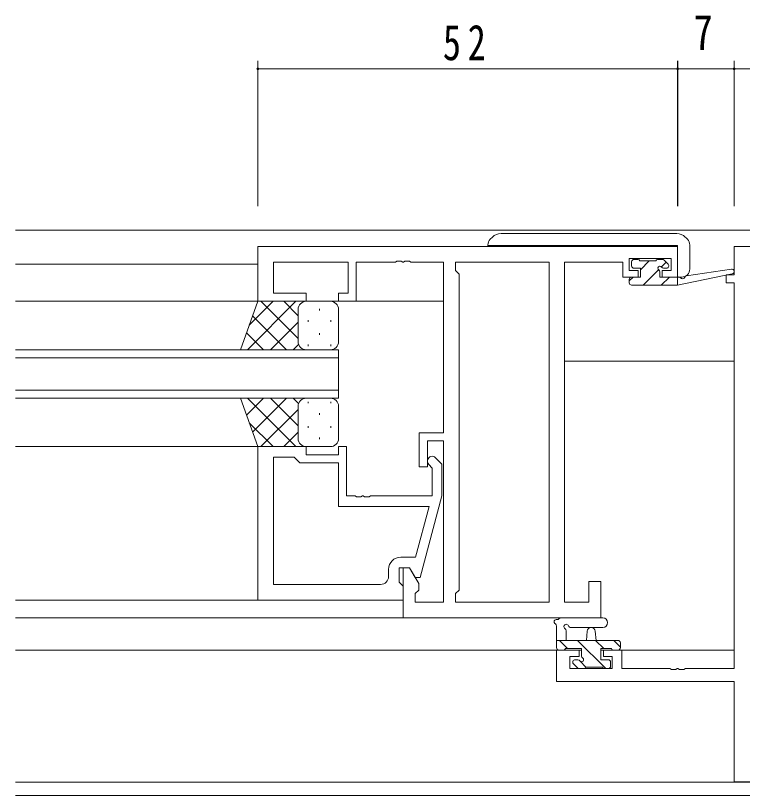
# Model space of a CAD drawing. Units: millimetres on the paper. Extents: x -397 to 397, y -282 to 282.
# Drawn here: x 0.8 to 90.9, y 11.8 to 108.4 of the extents above; entities that cross this region are included whole.
import ezdxf
from ezdxf.enums import TextEntityAlignment as Align

# ---------------------------------------------------------------- set-up
doc = ezdxf.new("R2010")
doc.units = ezdxf.units.MM
for name, color, linetype, lineweight in [('0-3_YKK_11', 7, 'Continuous', 18), ('0-4_YKK_12', 2, 'Continuous', 18), ('0-5_YKK_13', 4, 'Continuous', 18), ('0-6_YKK_D', 6, 'Continuous', 18)]:
    doc.layers.add(name, color=color, linetype=linetype, lineweight=lineweight)
doc.styles.add('ＭＳ ゴシック', font='')
doc.styles.get('ＭＳ ゴシック').set_extended_font_data('MS Gothic')

msp = doc.modelspace()

# ---------------------------------------------------------------- linework, layer by layer
at = {"layer": '0-3_YKK_11'}
for p, q in [((30.844, 79.847), (30.844, 73.047)), ((82.844, 79.847), (30.844, 79.847)), ((82.844, 76.047), (82.844, 79.847)), ((89.844, 76.347), (89.844, 79.847)), ((89.844, 79.847), (109.844, 79.847)), ((76.844, 78.347), (82.044, 78.347)), ((76.844, 76.847), (76.844, 78.347)), ((82.044, 78.347), (82.044, 76.847)), ((32.774, 77.917), (42.044, 77.917)), ((32.774, 74.047), (32.774, 77.917)), ((42.044, 77.917), (42.044, 74.047)), ((43.044, 77.917), (47.885, 77.917)), ((43.044, 73.047), (43.044, 77.917)), ((49.802, 77.917), (53.844, 77.917)), ((53.844, 77.917), (53.844, 56.747)), ((66.914, 77.917), (55.344, 77.917)), ((55.344, 77.917), (55.344, 76.847)), ((66.914, 35.777), (66.914, 77.917)), ((66.914, 35.777), (66.914, 77.917)), ((68.844, 35.777), (68.844, 77.917)), ((68.844, 77.917), (76.044, 77.917)), ((76.044, 77.917), (76.044, 77.117)), ((55.344, 76.847), (55.774, 76.417)), ((55.774, 76.417), (55.774, 37.277)), ((76.044, 77.117), (76.044, 76.047)), ((77.944, 76.847), (76.844, 76.847)), ((77.944, 76.047), (77.944, 76.847)), ((76.044, 76.047), (77.944, 76.047)), ((89.844, 27.577), (89.844, 75.347)), ((36.844, 74.047), (32.774, 74.047)), ((36.844, 73.047), (36.844, 74.047)), ((40.844, 74.047), (40.844, 73.047)), ((42.044, 74.047), (40.844, 74.047)), ((30.844, 73.047), (36.844, 73.047)), ((40.844, 73.047), (43.044, 73.047)), ((50.844, 56.747), (50.844, 52.547)), ((53.844, 56.747), (50.844, 56.747)), ((51.844, 52.547), (51.844, 55.747)), ((51.844, 55.747), (53.844, 55.747)), ((53.844, 55.747), (53.844, 35.777)), ((30.844, 55.047), (36.844, 55.047)), ((30.844, 36.047), (30.844, 55.047)), ((40.844, 55.047), (41.844, 55.047)), ((35.344, 53.747), (32.774, 53.747)), ((32.774, 53.747), (32.774, 37.977)), ((32.774, 53.747), (32.774, 37.977)), ((35.544, 53.547), (35.344, 53.747)), ((50.844, 52.547), (51.844, 52.547)), ((52.444, 52.399), (52.019, 52.823)), ((52.444, 48.947), (52.444, 52.399)), ((44.802, 48.947), (52.444, 48.947)), ((53.644, 48.95), (50.937, 38.847)), ((52.052, 47.647), (40.844, 47.647)), ((50.364, 41.347), (52.052, 47.647)), ((48.544, 41.347), (50.364, 41.347)), ((47.044, 38.977), (47.044, 39.847)), ((50.774, 38.09), (49.644, 40.047)), ((50.937, 38.847), (50.337, 38.847)), ((32.774, 37.977), (46.044, 37.977)), ((50.774, 37.277), (50.774, 38.09)), ((50.344, 36.847), (50.774, 37.277)), ((50.344, 35.777), (50.344, 36.847)), ((48.844, 36.047), (30.844, 36.047)), ((53.844, 35.777), (50.344, 35.777)), ((48.844, 33.847), (73.344, 33.847)), ((73.644, 29.047), (73.644, 29.847)), ((73.644, 29.847), (75.944, 29.847)), ((74.744, 29.047), (73.644, 29.047)), ((74.744, 27.577), (74.744, 29.047)), ((75.944, 29.847), (75.944, 27.577)), ((69.474, 27.577), (74.744, 27.577)), ((75.944, 27.577), (81.885, 27.577)), ((89.844, 25.947), (67.844, 25.947)), ((89.844, 13.547), (89.844, 25.947)), ((109.844, 13.547), (89.844, 13.547))]:
    msp.add_line(p, q, dxfattribs=at)
for points in [[(47.885, 77.917), (48.069, 78.037), (48.619, 78.037), (48.802, 77.917), (48.885, 77.917), (49.069, 78.037), (49.619, 78.037), (49.802, 77.917)], [(82.044, 76.847), (80.944, 76.847), (80.944, 76.047), (82.844, 76.047)], [(89.844, 75.347), (88.844, 75.347), (88.844, 76.347), (89.844, 76.347)], [(36.844, 55.047), (36.844, 54.047), (40.844, 54.047), (40.844, 55.047)], [(41.844, 55.047), (41.844, 48.947), (42.885, 48.947), (43.069, 48.827), (43.619, 48.827), (43.802, 48.947), (43.885, 48.947), (44.069, 48.827), (44.619, 48.827), (44.802, 48.947)], [(40.844, 47.647), (40.844, 53.047), (36.044, 53.047), (35.544, 53.547)], [(52.868, 53.671), (53.644, 52.896), (53.644, 48.95)], [(50.337, 38.847), (49.644, 40.047), (48.344, 40.047), (48.344, 38.247), (48.544, 38.047), (48.844, 37.747), (48.844, 36.047)], [(49.644, 40.047), (48.844, 40.047), (48.844, 33.847)], [(73.344, 33.847), (73.344, 38.347), (71.844, 38.347), (71.844, 35.777), (68.844, 35.777)], [(55.774, 37.277), (55.344, 36.847), (55.344, 35.777), (66.914, 35.777)], [(67.844, 25.947), (67.844, 29.847), (70.644, 29.847), (70.644, 29.047), (69.474, 29.047), (69.474, 27.577)], [(81.885, 27.577), (82.069, 27.457), (82.619, 27.457), (82.802, 27.577), (82.885, 27.577), (83.069, 27.457), (83.619, 27.457), (83.802, 27.577), (89.844, 27.577)]]:
    msp.add_lwpolyline(points, dxfattribs=at)
for centre, radius, start, end in [((52.444, 53.247), 0.6, 44.99999, 225.00001), ((48.544, 39.847), 1.5, 90.00001, 179.99999), ((46.044, 38.977), 1, 270.00001, 359.99999)]:
    msp.add_arc(centre, radius, start, end, dxfattribs=at)
at = {"layer": '0-4_YKK_12'}
for p, q in [((0.844, 81.847), (198.844, 81.847)), ((0.844, 77.647), (30.844, 77.647)), ((53.844, 73.047), (0.844, 73.047)), ((40.844, 67.046), (0.844, 67.046)), ((40.844, 61.046), (40.844, 67.046)), ((0.844, 66.046), (40.844, 66.046)), ((89.844, 65.647), (68.844, 65.647)), ((40.844, 62.046), (0.844, 62.046)), ((0.844, 61.046), (40.844, 61.046)), ((0.844, 55.047), (31.344, 55.047)), ((0.844, 36.047), (48.844, 36.047)), ((0.844, 33.847), (49.144, 33.847)), ((0.844, 29.847), (70.944, 29.847)), ((89.844, 29.847), (73.344, 29.847)), ((198.844, 13.477), (0.844, 13.477)), ((198.844, 11.847), (0.844, 11.847))]:
    msp.add_line(p, q, dxfattribs=at)
at = {"layer": '0-5_YKK_13'}
for p, q in [((75.965, 81.447), (60.965, 81.447)), ((82.672, 81.447), (75.965, 81.447)), ((82.722, 81.447), (82.672, 81.447)), ((59.904, 81.008), (59.637, 80.74)), ((83.897, 80.894), (83.783, 81.008)), ((84.051, 80.74), (83.897, 80.894)), ((59.344, 79.847), (59.344, 79.947)), ((60.344, 79.947), (73.344, 79.947)), ((73.344, 79.947), (73.636, 79.947)), ((73.636, 79.947), (74.3, 79.947)), ((74.3, 79.947), (74.344, 79.947)), ((74.344, 79.947), (75.344, 79.947)), ((75.344, 79.947), (82.844, 79.947)), ((82.844, 77.047), (82.844, 79.947)), ((84.344, 79.921), (84.344, 80.033)), ((84.344, 77.047), (84.344, 79.921)), ((77.444, 78.247), (77.944, 78.247)), ((80.344, 78.247), (80.944, 78.247)), ((77.144, 77.447), (77.144, 77.947)), ((78.144, 78.047), (80.144, 78.047)), ((79.325, 78.047), (78.244, 76.966)), ((81.419, 77.896), (80.833, 77.31)), ((81.156, 78.159), (81.656, 77.659)), ((78.244, 77.147), (77.444, 77.147)), ((78.244, 76.047), (78.244, 77.147)), ((80.481, 76.958), (78.57, 75.047)), ((80.644, 76.686), (80.644, 76.047)), ((81.444, 77.147), (81.105, 77.147)), ((82.842, 75.047), (89.603, 76.453)), ((82.844, 77.047), (82.844, 76.047)), ((83.956, 76.221), (89.498, 77.044)), ((77.325, 76.047), (76.844, 75.566)), ((76.844, 75.347), (76.844, 75.747)), ((77.144, 76.047), (78.244, 76.047)), ((80.644, 76.047), (82.842, 76.047)), ((81.815, 76.047), (80.815, 75.047)), ((82.842, 76.047), (82.929, 76.061)), ((82.842, 75.047), (82.842, 76.047)), ((82.844, 76.047), (82.93, 76.047)), ((82.93, 76.047), (83.344, 76.047)), ((77.144, 75.047), (82.842, 75.047)), ((28.697, 67.047), (30.84, 73.047)), ((35.572, 73.047), (29.572, 67.047)), ((32.743, 73.047), (29.783, 70.086)), ((30.84, 73.047), (36.84, 73.047)), ((35.84, 68.426), (31.22, 73.047)), ((35.84, 71.255), (34.048, 73.047)), ((39.84, 73.047), (36.84, 73.047)), ((35.84, 72.047), (35.84, 68.447)), ((35.84, 71.647), (35.84, 68.047)), ((38.477, 72.127), (38.477, 71.927)), ((40.84, 68.047), (40.84, 72.047)), ((34.392, 67.047), (30.196, 71.242)), ((37.062, 70.712), (37.062, 70.512)), ((39.892, 70.712), (39.892, 70.512)), ((35.84, 70.486), (32.4, 67.047)), ((31.563, 67.047), (29.451, 69.158)), ((38.477, 69.097), (38.477, 68.897)), ((35.897, 67.715), (35.229, 67.047)), ((37.062, 67.682), (37.062, 67.482)), ((39.892, 67.682), (39.892, 67.482)), ((37.062, 67.047), (28.697, 67.047)), ((36.84, 67.047), (39.84, 67.047)), ((28.697, 61.047), (30.84, 55.047)), ((37.062, 61.047), (28.697, 61.047)), ((31.563, 61.047), (29.451, 58.935)), ((35.572, 55.047), (29.572, 61.047)), ((34.392, 61.047), (30.196, 56.851)), ((35.84, 57.607), (32.4, 61.047)), ((35.897, 60.379), (35.229, 61.047)), ((36.84, 61.047), (39.84, 61.047)), ((35.84, 56.447), (35.84, 60.047)), ((37.062, 60.412), (37.062, 60.612)), ((39.892, 60.412), (39.892, 60.612)), ((40.84, 60.047), (40.84, 56.047)), ((35.84, 59.667), (31.22, 55.047)), ((35.84, 56.047), (35.84, 59.647)), ((38.477, 58.997), (38.477, 59.197)), ((32.743, 55.047), (29.783, 58.007)), ((37.062, 57.382), (37.062, 57.582)), ((39.892, 57.382), (39.892, 57.582)), ((35.84, 56.838), (34.048, 55.047)), ((38.477, 55.967), (38.477, 56.167)), ((30.84, 55.047), (36.84, 55.047)), ((39.84, 55.047), (36.84, 55.047)), ((73.572, 33.847), (68.409, 33.847)), ((67.844, 30.147), (67.844, 32.828)), ((69.044, 32.228), (69.044, 31.047)), ((73.572, 32.647), (69.611, 32.644)), ((71.544, 31.047), (71.646, 32.192)), ((72.744, 31.047), (72.642, 32.192)), ((67.844, 31.047), (75.444, 31.047)), ((69.191, 30.047), (68.191, 31.047)), ((73.936, 27.547), (70.436, 31.047)), ((73.681, 30.047), (72.681, 31.047)), ((75.744, 30.229), (74.926, 31.047)), ((70.944, 30.047), (68.944, 30.047)), ((70.944, 29.108), (70.944, 30.047)), ((73.344, 30.047), (73.344, 28.647)), ((74.644, 30.047), (73.344, 30.047)), ((75.744, 30.747), (75.744, 30.147)), ((68.744, 29.847), (68.144, 29.847)), ((75.444, 29.847), (74.844, 29.847)), ((70.432, 27.635), (69.932, 28.135)), ((70.144, 28.647), (70.483, 28.647)), ((70.758, 28.479), (70.628, 28.609)), ((71.491, 27.747), (70.776, 28.462)), ((73.344, 28.647), (74.244, 28.647)), ((74.544, 28.347), (74.544, 27.847)), ((71.244, 27.547), (70.644, 27.547)), ((73.544, 27.747), (71.444, 27.747)), ((74.244, 27.547), (73.744, 27.547))]:
    msp.add_line(p, q, dxfattribs=at)
msp.add_lwpolyline([(59.344, 80.033), (59.344, 79.947), (60.344, 79.947)], dxfattribs=at)
for centre, radius, start, end in [((60.965, 79.947), 1.5, 90, 135), ((82.722, 79.947), 1.5, 45, 90), ((60.344, 80.033), 1, 135, 180), ((83.344, 80.033), 1, 0, 45), ((77.444, 77.947), 0.3, 90, 180), ((77.944, 78.047), 0.2, 0, 90), ((80.344, 78.047), 0.2, 90, 180), ((80.944, 77.947), 0.3, 45, 90), ((77.444, 77.447), 0.3, 180, 270), ((80.644, 77.147), 0.25, 33.05573, 236.94427), ((81.105, 77.447), 0.3, 213.05573, 270), ((81.444, 77.447), 0.3, 270, 45), ((80.344, 76.686), 0.3, 0, 56.94427), ((83.344, 77.047), 1, 270, 0), ((89.542, 76.747), 0.3, 281.74981, 98.44936), ((77.144, 75.747), 0.3, 90, 180), ((77.144, 75.347), 0.3, 180, 270), ((82.977, 75.765), 0.3, 39.19754, 99.19754), ((83.442, 76.144), 0.3, 219.19754, 338.44936), ((84, 75.924), 0.3, 98.44936, 158.44936), ((36.84, 72.047), 1, 90, 180), ((36.84, 72.047), 1, 90, 180), ((39.84, 72.047), 1, 0, 90), ((36.84, 68.047), 1, 180, 270), ((36.84, 68.047), 1, 180, 270), ((39.84, 68.047), 1, 270, 0), ((36.84, 60.047), 1, 90, 180), ((36.84, 60.047), 1, 90, 180), ((39.84, 60.047), 1, 360, 90), ((36.84, 56.047), 1, 180, 270), ((36.84, 56.047), 1, 180, 270), ((39.84, 56.047), 1, 270, 360), ((68.409, 33.547), 0.3, 90, 139.47122), ((73.571, 33.247), 0.6, 270.04023, 90.04023), ((67.844, 33.347), 0.3, 79.47122, 240), ((67.544, 32.828), 0.3, 0, 60), ((67.953, 33.937), 0.3, 259.47122, 319.47122), ((69.044, 32.747), 0.3, 19.18976, 240), ((69.61, 32.944), 0.3, 199.18976, 270.04023), ((68.744, 32.228), 0.3, 0, 60), ((72.144, 32.147), 0.5, 5.09207, 174.90793), ((75.444, 30.747), 0.3, 0, 90), ((68.144, 30.147), 0.3, 180, 270), ((68.744, 30.047), 0.2, 270, 0), ((74.844, 30.047), 0.2, 180, 270), ((75.444, 30.147), 0.3, 270, 0), ((71.244, 29.108), 0.3, 180, 236.94427), ((70.144, 28.347), 0.3, 90, 225), ((70.483, 28.347), 0.3, 33.05573, 90), ((70.944, 28.647), 0.25, 213.05573, 56.94427), ((74.244, 28.347), 0.3, 0, 90), ((70.644, 27.847), 0.3, 225, 270), ((71.244, 27.747), 0.2, 270, 0), ((73.744, 27.747), 0.2, 180, 270), ((74.244, 27.847), 0.3, 270, 0)]:
    msp.add_arc(centre, radius, start, end, dxfattribs=at)
at = {"layer": '0-6_YKK_D'}
for p, q in [((30.844, 84.847), (30.844, 102.847)), ((82.844, 84.847), (82.844, 102.847)), ((82.846, 84.847), (82.846, 102.847)), ((89.844, 84.847), (89.844, 102.847)), ((89.844, 84.847), (89.844, 102.847)), ((82.844, 101.847), (30.844, 101.847))]:
    msp.add_line(p, q, dxfattribs=at)
msp.add_lwpolyline([(82.846, 101.847), (89.844, 101.847), (109.844, 101.847)], dxfattribs=at)
for centre, start, end in [((30.844, 101.847), 0, 180), ((30.844, 101.847), 180, 0), ((82.844, 101.847), 0, 180), ((82.844, 101.847), 180, 0), ((82.846, 101.847), 0, 180), ((82.846, 101.847), 180, 0), ((89.844, 101.847), 0, 180), ((89.844, 101.847), 0, 180), ((89.844, 101.847), 180, 0), ((89.844, 101.847), 180, 0)]:
    msp.add_arc(centre, 0.106, start, end, dxfattribs=at)

# ---------------------------------------------------------------- texts
at = {"layer": '0-6_YKK_D', "color": 7, "style": 'ＭＳ ゴシック', "width": 0.8}
msp.add_text('7', height=4.399, dxfattribs=at).set_placement((84.798, 102.847), align=Align.BOTTOM_LEFT)
at = {"layer": '0-6_YKK_D', "color": 7, "insert": (53.762, 102.847), "char_height": 4.399, "attachment_point": 7, "style": 'ＭＳ ゴシック'}
msp.add_mtext('\\T1.37;\\W0.75;52', dxfattribs=at)

doc.saveas('drawing.dxf')
